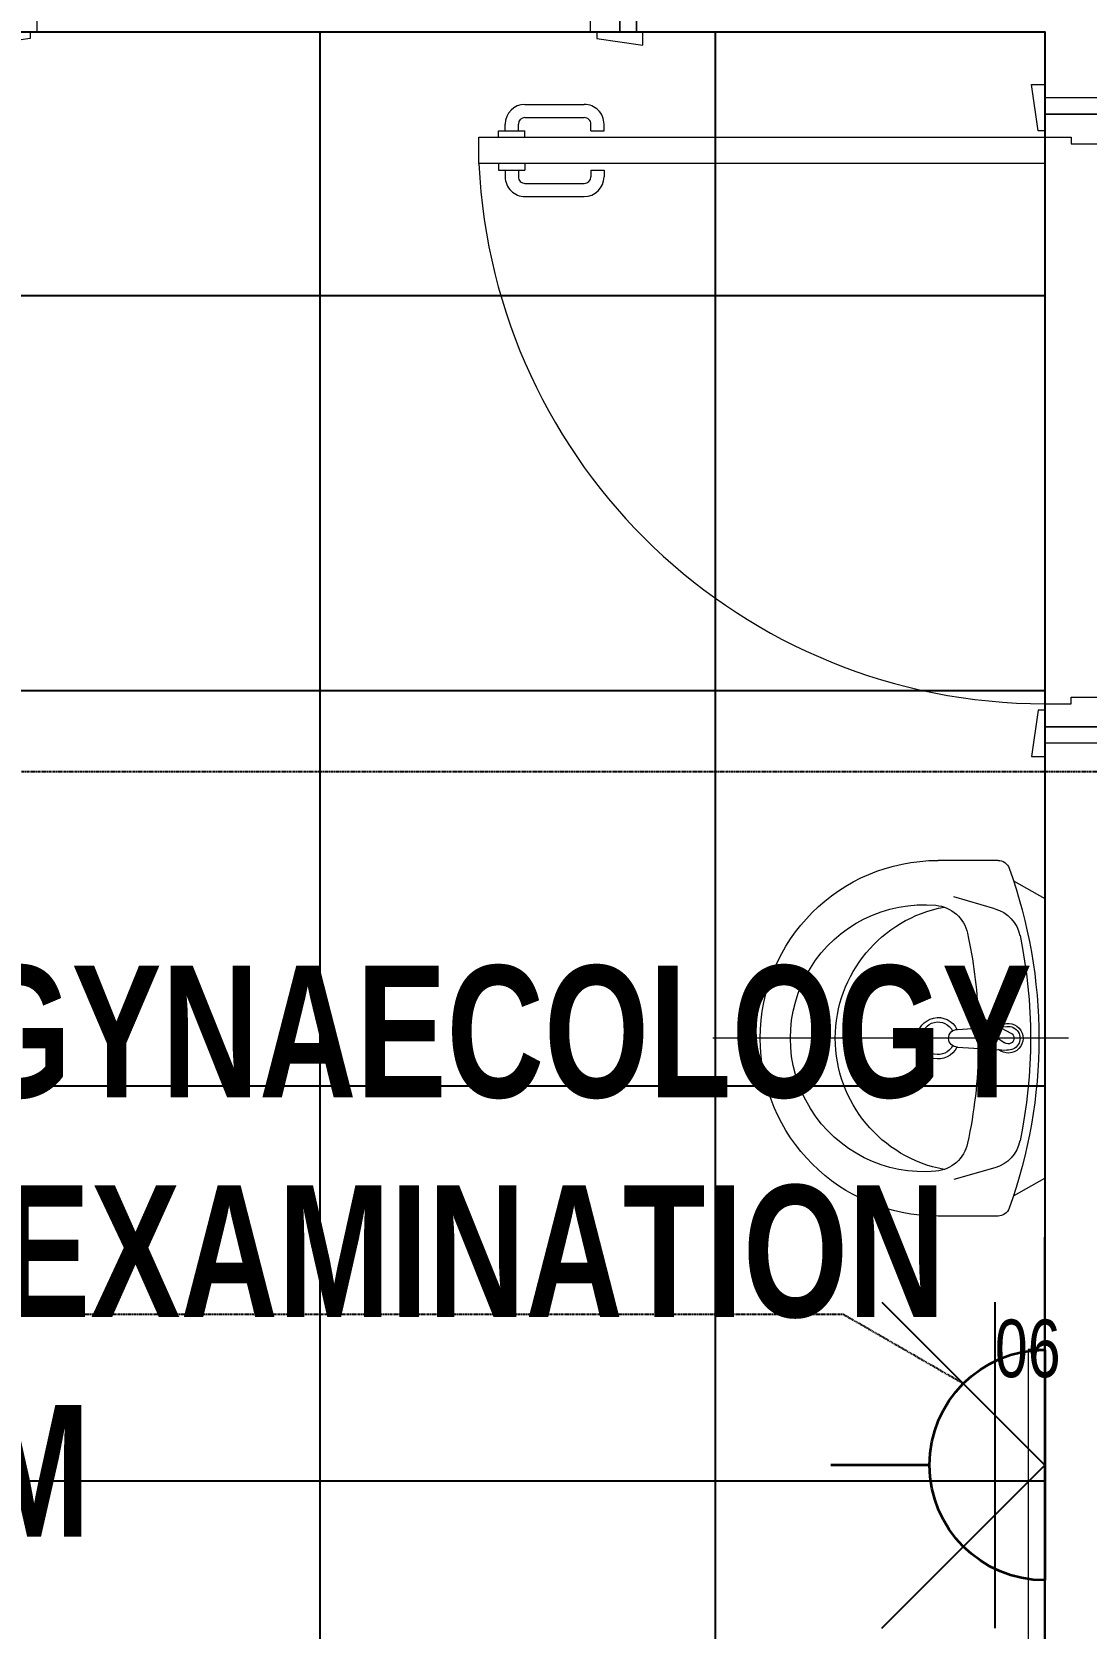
# Model space of a CAD drawing. Extents: x -12260 to 57327, y -29287 to 19916.
# Drawn here: x 22338 to 23939, y -11253 to -8830 of the extents above; entities that cross this region are included whole.
import ezdxf
from ezdxf.enums import TextEntityAlignment as Align

# ---------------------------------------------------------------- set-up
doc = ezdxf.new("R2010")
doc.units = 0
doc.header["$LTSCALE"] = 0.25
doc.linetypes.add('DASHDOT', pattern=[25.4, 12.7, -6.35, 0, -6.35])
doc.linetypes.add('HIDDEN', pattern=[9.525, 6.35, -3.175])
for name, color, linetype, lineweight in [('01-First Floor-FUR$0$72_EGR_BASE_TEXT', 252, 'Continuous', 5), ('01-First Floor-FUR$0$72_EGR_EQP_TAG', 142, 'Continuous', 5), ('01-First Floor-FUR$0$LOADING', 253, 'Continuous', 5), ('01-First Floor-FUR$0$SANIT', 250, 'Continuous', 5), ('01-First Floor-FUR$0$Walls', 251, 'Continuous', 5), ('01-First Floor-FUR$0$Wooden Joinery', 251, 'Continuous', 5), ('E-LITE-CLNG-CNDT', 6, 'DASHDOT', 35), ('E-LITE-EXIT-NUMB', 6, 'Continuous', 25), ('E-POWR-FLOR-CNDT', 6, 'HIDDEN', 25), ('E-POWR-WALL @ 100', 4, 'Continuous', 35)]:
    doc.layers.add(name, color=color, linetype=linetype, lineweight=lineweight)
doc.layers.add('01-First Floor-FUR$0$FALSE CEILING', color=251, linetype='Continuous')
doc.layers.add('01-First Floor-FUR$0$X-WHITE glass', color=255, linetype='Continuous')
doc.styles.add('01-First Floor-FUR$0$X3G_ENTITY_257CFD', font='swisscl.ttf', dxfattribs={"height": 200})
doc.styles.add('01-First Floor-FUR$0$X3G_ENTITY_9EC9', font='swisscl.ttf', dxfattribs={"height": 0.2})
doc.styles.add('DC_SIMPLEX', font='SIMPLEX.shx', dxfattribs={"width": 0.7})

# ---------------------------------------------------------------- blocks, each defined once
blk = doc.blocks.new('01-First Floor-FUR$0$A$C72370EFE')
at = {"layer": '01-First Floor-FUR$0$Wooden Joinery'}
for p, q in [((-0.01, -0.04), (-0.02, -0.04)), ((-0.01, -0.03), (-0.01, -0.07)), ((0, -0.03), (-0.01, -0.03)), ((0.04, -0.03), (0.05, -0.03)), ((0.05, -0.03), (0.05, -0.07)), ((0.05, -0.04), (0.06, -0.04)), ((-0.05, -0.07), (-0.05, -0.16)), ((-0.03, -0.07), (-0.03, -0.16)), ((-0.01, -0.06), (-0.02, -0.06)), ((0, -0.07), (-0.01, -0.07)), ((0.04, -0.07), (0.05, -0.07)), ((0.05, -0.06), (0.06, -0.06)), ((0.07, -0.07), (0.07, -0.16)), ((0.09, -0.07), (0.09, -0.16)), ((-0.01, -0.17), (-0.02, -0.17)), ((-0.01, -0.19), (-0.02, -0.19)), ((-0.01, -0.17), (-0.01, -0.19)), ((0.05, -0.17), (0.06, -0.17)), ((0.05, -0.17), (0.05, -0.19)), ((0.05, -0.19), (0.06, -0.19))]:
    blk.add_line(p, q, dxfattribs=at)
for centre, radius, start, end in [((-0.02, -0.07), 0.03, 90, 180), ((0.06, -0.07), 0.03, 0, 90), ((-0.02, -0.07), 0.01, 90, 180), ((0.06, -0.07), 0.01, 0, 90), ((-0.02, -0.16), 0.03, 180, 270), ((-0.02, -0.16), 0.01, 180, 270), ((0.06, -0.16), 0.01, 270, 0), ((0.06, -0.16), 0.03, 270, 0)]:
    blk.add_arc(centre, radius, start, end, dxfattribs=at)
blk = doc.blocks.new('01-First Floor-FUR$0$A$C5DAD61B4')
at = {"layer": '01-First Floor-FUR$0$Wooden Joinery'}
for points in [[(80, 959.1), (80, 969.1), (10, 979.1), (10, 959.1)], [(940, 959.1), (940, 969.1), (1010, 979.1), (1010, 959.1)], [(70, 859.1), (70, 849.1), (0, 839.1), (0, 859.1)], [(120, 859.1), (120, 0), (80, 0), (80, 859.1)], [(950, 859.1), (950, 849.1), (1020, 839.1), (1020, 859.1)]]:
    blk.add_lwpolyline(points, close=True, dxfattribs=at)
for points in [[(45, 859.1), (45, 959.1), (20, 959.1), (20, 859.1), (45, 859.1)], [(45, 859.1), (80, 859.1), (80, 899.1), (90, 899.1), (90, 959.1), (45, 959.1), (45, 859.1)], [(975, 859.1), (940, 859.1), (940, 899.1), (930, 899.1), (930, 959.1), (975, 959.1), (975, 859.1)], [(975, 859.1), (975, 959.1), (1000, 959.1), (1000, 859.1), (975, 859.1)]]:
    blk.add_lwpolyline(points, dxfattribs=at)
blk.add_arc((80, 859.1), 860, 272.666, 0, dxfattribs=at)
at = {"layer": '01-First Floor-FUR$0$Wooden Joinery', "xscale": 999.9999999998854, "yscale": 999.9999999998854, "zscale": 999.9999999998854, "rotation": 180}
blk.add_blockref('01-First Floor-FUR$0$A$C72370EFE', (120, 0), dxfattribs=at)
blk = doc.blocks.new('01-First Floor-FUR$0$lav-manta 60')
at = {"layer": '01-First Floor-FUR$0$SANIT'}
for p, q in [((0, 0.04), (0, -0.56)), ((-0.2658, -0.0529), (-0.2358, 0)), ((-0.2358, 0), (0.2358, 0)), ((0.2658, -0.0529), (0.2358, 0)), ((-0.3, -0.0789), (-0.3, -0.18)), ((-0.015, -0.1473), (-0.0199, -0.064)), ((0.0274, -0.121), (-0.0078, -0.0673)), ((0.0389, -0.1142), (0.0087, -0.0575)), ((0.0191, -0.077), (0.0199, -0.064)), ((0.3, -0.0789), (0.3, -0.18)), ((-0.2185, -0.0841), (-0.2383, -0.1537)), ((0.015, -0.1473), (0.0174, -0.1057)), ((0.2185, -0.0841), (0.2383, -0.1537))]:
    blk.add_line(p, q, dxfattribs=at)
for centre, radius, start, end in [((0, -0.8557), 0.8457, 70.1771, 109.8229), ((0, -0.8696), 0.8457, 78.1914, 101.8086), ((-0.1608, -0.1006), 0.06, 101.8086, 164.0794), ((0, -0.0617), 0.025, 320.7474, 220.368), ((0, -0.0617), 0.02, 353.2671, 186.682), ((0, -0.0617), 0.00966, 25.4127, 215.9577), ((0.1608, -0.1006), 0.06, 15.9206, 78.1914), ((-0.28, -0.0789), 0.02, 109.8229, 180), ((0.28, -0.0789), 0.02, 0, 70.1771), ((-0.1645, -0.189), 0.06, 102.0883, 174.8142), ((0, -0.9572), 0.8457, 91.1572, 102.0883), ((0, -0.9572), 0.8457, 88.5486, 88.844), ((0.0332, -0.1176), 0.00666, 210.6852, 30.6852), ((0, -0.9572), 0.8457, 77.9117, 87.4274), ((0.1645, -0.189), 0.06, 5.1858, 77.9117), ((0, -0.18), 0.035, 115.3106, 64.6894), ((0, -0.18), 0.0275, 117.1496, 62.8504), ((0, -0.1473), 0.015, 180, 0), ((0, -0.18), 0.3, 180, 0), ((0, -0.2039), 0.2252, 174.8142, 5.1858), ((0, -0.1282), 0.2252, 190.6097, 349.3903)]:
    blk.add_arc(centre, radius, start, end, dxfattribs=at)
blk = doc.blocks.new('01-First Floor-FUR')
at = {"layer": '01-First Floor-FUR$0$FALSE CEILING', "linetype": 'Continuous'}
for p, q in [((22776, -12830), (22776, -8830)), ((23376, -12830), (23376, -8830)), ((20376, -9230), (23876, -9230)), ((20376, -9830), (23876, -9830)), ((20376, -10430), (23876, -10430)), ((20376, -11030), (23876, -11030))]:
    blk.add_line(p, q, dxfattribs=at)
at = {"layer": '01-First Floor-FUR$0$FALSE CEILING'}
blk.add_lwpolyline([(20376, -8830), (23876, -8830), (23876, -10710), (23876, -10710), (23876, -12830), (20376, -12830), (20376, -8830)], dxfattribs=at)
at = {"layer": '01-First Floor-FUR$0$LOADING'}
blk.add_lwpolyline([(23876, -10830.6), (23851, -10830.6), (23851, -11336.6), (23876, -11336.6), (23876, -10830.6)], dxfattribs=at)
at = {"layer": '01-First Floor-FUR$0$Walls'}
for p, q in [((23256, -8730), (23256, -8830)), ((23876, -8830), (23256, -8830)), ((23876, -8930), (23876, -8830)), ((23976, -8930), (23876, -8930)), ((23976, -9910), (23876, -9910)), ((23876, -10710), (23876, -9910))]:
    blk.add_line(p, q, dxfattribs=at)
at = {"layer": '01-First Floor-FUR$0$X-WHITE glass', "color": 253, "lineweight": 30, "ltscale": 6, "true_color": 0x9898cc}
blk.add_line((23876, -10660), (23876, -12830), dxfattribs=at)
at = {"layer": '01-First Floor-FUR$0$SANIT', "xscale": -900.000000000201, "yscale": 900.000000000201, "zscale": 900.000000000201, "rotation": 270}
blk.add_blockref('01-First Floor-FUR$0$lav-manta 60', (23876, -10357.9), dxfattribs=at)
at = {"layer": '01-First Floor-FUR$0$Wooden Joinery', "xscale": -1, "rotation": 180}
blk.add_blockref('01-First Floor-FUR$0$A$C5DAD61B4', (22256, -7870.9), dxfattribs=at)
at = {"layer": '01-First Floor-FUR$0$Wooden Joinery', "rotation": 270}
blk.add_blockref('01-First Floor-FUR$0$A$C5DAD61B4', (23016.9, -8910), dxfattribs=at)
at = {"layer": '01-First Floor-FUR$0$72_EGR_BASE_TEXT', "insert": (22108.2, -10247.7, 0), "char_height": 200, "width": 3714.666, "attachment_point": 2, "style": '01-First Floor-FUR$0$X3G_ENTITY_9EC9'}
blk.add_mtext('{\\fSwis721 LtCn BT|b1|i0|c0|p34;OBSTETRICS AND GYNAECOLOGY CONSULTATION / EXAMINATION ROOM}', dxfattribs=at)
at = {"layer": '01-First Floor-FUR$0$72_EGR_EQP_TAG', "insert": (23850.1, -10785.1), "char_height": 87.47, "attachment_point": 2, "style": '01-First Floor-FUR$0$X3G_ENTITY_257CFD'}
blk.add_mtext('06', dxfattribs=at)
blk = doc.blocks.new('*U26')
blk.add_line((0, -1.75), (0, -3.25))
blk.add_lwpolyline([(-1.75, 0, 1), (1.75, 0)], format="xyb", close=True)
at = {"layer": 'Defpoints'}
for p, q in [((-2.475, -2.475), (0, 0)), ((2.475, -2.475), (0, 0)), ((2.475, -0.758), (-2.475, -0.758))]:
    blk.add_line(p, q, dxfattribs=at)
at = {"layer": 'E-LITE-EXIT-NUMB', "style": 'DC_SIMPLEX', "width": 0.7, "flags": 8}
blk.add_attdef('TYPE', text='', height=2, rotation=360, dxfattribs=at).set_placement((-2.682, 5.238), align=Align.RIGHT)
blk.add_attdef('CIRCUIT', (2.682, 5.238), '', height=2, rotation=360, dxfattribs=at)

msp = doc.modelspace()

# ---------------------------------------------------------------- linework, layer by layer
at = {"layer": 'E-POWR-FLOR-CNDT'}
for points in [[(24099.8, -8704.2), (24201.5, -8806, -0.198912), (24223.5, -8859), (24223.5, -9878.3, -0.414214), (24148.5, -9953.3), (14698.5, -9953.3, -0.414214), (14623.5, -9878.3), (14623.5, -9470.8), (14499.8, -9347.1)], [(21933.3, -8953.7), (22052.4, -9072.8), (22052.4, -10676.9, 0.414214), (22152.4, -10776.9), (23569.9, -10776.9), (23752.3, -10882.2)]]:
    msp.add_lwpolyline(points, format="xyb", dxfattribs=at)

# ---------------------------------------------------------------- block references
at = {"layer": 'E-LITE-CLNG-CNDT'}
msp.add_blockref('01-First Floor-FUR', (0, 0), dxfattribs=at)
at = {"layer": 'E-POWR-WALL @ 100', "xscale": -100, "yscale": 100, "zscale": 100, "rotation": 270}
msp.add_blockref('*U26', (23876, -11005.9), dxfattribs=at)

doc.saveas('drawing.dxf')
